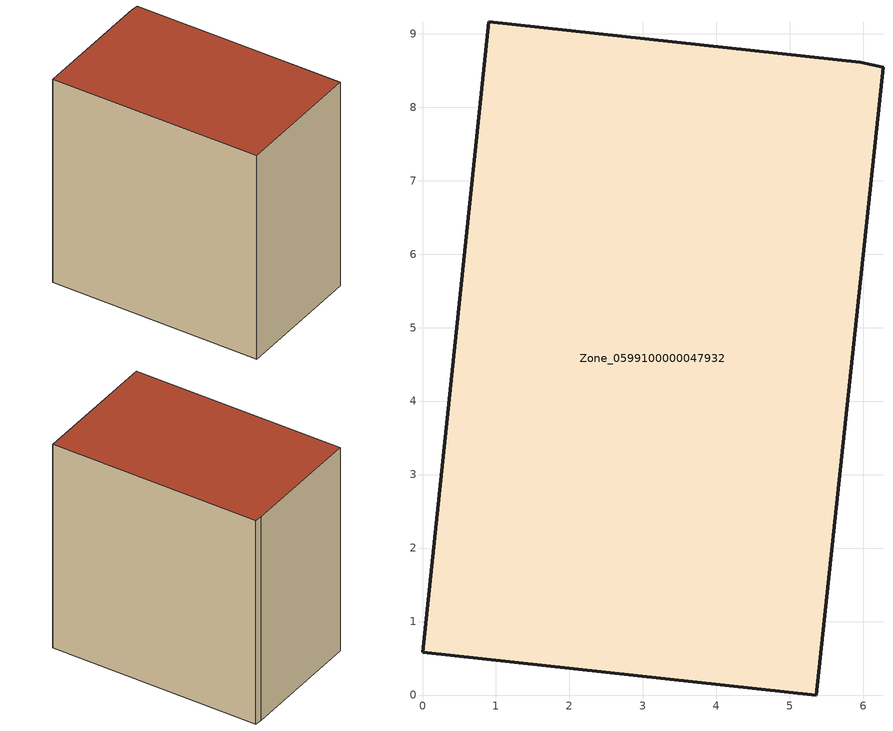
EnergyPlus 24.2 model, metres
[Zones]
Zone_0599100000047932
 floor ground (C_G): 5.36,0 0,0.58 0.9,9.16 5.96,8.61 6.27,8.54 z0
 wall outside (C_F): 0,0.58 5.36,0 6.27,8.54 5.96,8.61 0.9,9.16 0,0.58 z0:8.82
 roof outside (C_R): 6.27,8.54 5.96,8.61 0.9,9.16 0,0.58 5.36,0 z8.82
[BUILDING]
Pand.0599100000047932: North Axis=0; Terrain=City; Loads Convergence Tolerance Value=0.04; Temperature Convergence Tolerance Value=0.4; Solar Distribution=FullExterior; Maximum Number of Warmup Days=25; Minimum Number of Warmup Days=1
[Site:Location]
Rotterdam.The.Hague.AP_ZH_NLD Design_Conditions: Latitude=51.96; Longitude=4.45; Time Zone=1; Elevation=-4.5
[SITE:GROUNDTEMPERATURE:BUILDINGSURFACE]
18, 18, 18, 18, 18, 18, 18, 18, 18, 18, 18, 18
[MATERIAL] Thermal Absorptance=0.9; Solar Absorptance=0.7; Visible Absorptance=0.7
Name | Roughness | Thickness | Conductivity | Density | Specific Heat
G.TI.1975-1991 | MediumSmooth | 0.15 | 0.288461 | 540 | 1210
F.TI.1975-1991 | Rough | 0.3 | 0.230769 | 1920 | 840
R.TI.1975-1991 | MediumRough | 0.2 | 0.153846 | 1500 | 1000
[CONSTRUCTION]
C_G: G.TI.1975-1991
C_F: F.TI.1975-1991
C_R: R.TI.1975-1991
[ZONE]
Zone_0599100000047932: Type=1; Multiplier=1; Ceiling Height=Autocalculate; Volume=Autocalculate; Floor Area=autocalculate; Part of Total Floor Area=Yes
[ZONEINFILTRATION:DESIGNFLOWRATE]
Infil_Zone_0599100000047932: Zone or ZoneList or Space or SpaceList=Zone_0599100000047932; Schedule=AlwaysOn; Design Flow Rate Calculation Method=Flow/Area; Flow Rate per Floor Area=0.003; Constant Term Coefficient=1; Temperature Term Coefficient=0; Velocity Term Coefficient=0; Velocity Squared Term Coefficient=0
[HVACTEMPLATE:ZONE:IDEALLOADSAIRSYSTEM]
Zone_0599100000047932: Maximum Heating Supply Air Temperature=50; Minimum Cooling Supply Air Temperature=13; Maximum Heating Supply Air Humidity Ratio=0.0156; Minimum Cooling Supply Air Humidity Ratio=0.0077; Heating Limit=NoLimit; Cooling Limit=NoLimit; Dehumidification Control Type=ConstantSensibleHeatRatio; Cooling Sensible Heat Ratio=0.7; Dehumidification Setpoint=60; Humidification Control Type=None; Humidification Setpoint=30; Outdoor Air Method=None; Outdoor Air Flow Rate per Person=0.00944; Outdoor Air Flow Rate per Zone Floor Area=0; Outdoor Air Flow Rate per Zone=0; Demand Controlled Ventilation Type=None; Outdoor Air Economizer Type=NoEconomizer; Heat Recovery Type=None; Sensible Heat Recovery Effectiveness=0.7; Latent Heat Recovery Effectiveness=0.65
[ZONECONTROL:THERMOSTAT]
ThermostatControl_Zone_0599100000047932: Zone or ZoneList=Zone_0599100000047932; Control Type Schedule=DualSetpointControlType; Control 1=Thermostat_Zone_0599100000047932; Temperature Difference Between Cutout And Setpoint=0
[THERMOSTATSETPOINT:DUALSETPOINT]
Thermostat_Zone_0599100000047932: Heating Setpoint Temperature Schedule=HeatingSetpoint_Zone_0599100000047932; Cooling Setpoint Temperature Schedule=CoolingSetpoint_Zone_0599100000047932
[SCHEDULE:COMPACT]
HeatingSetpoint_Zone_0599100000047932: Through: 12/31, For: AllDays, Until: 24:00, 21
CoolingSetpoint_Zone_0599100000047932: Through: 12/31, For: AllDays, Until: 24:00, 24
DualSetpointControlType: Through: 12/31, For: AllDays, Until: 24:00, 4
AlwaysOn: Through: 12/31, For: AllDays, Until: 24:00, 1
